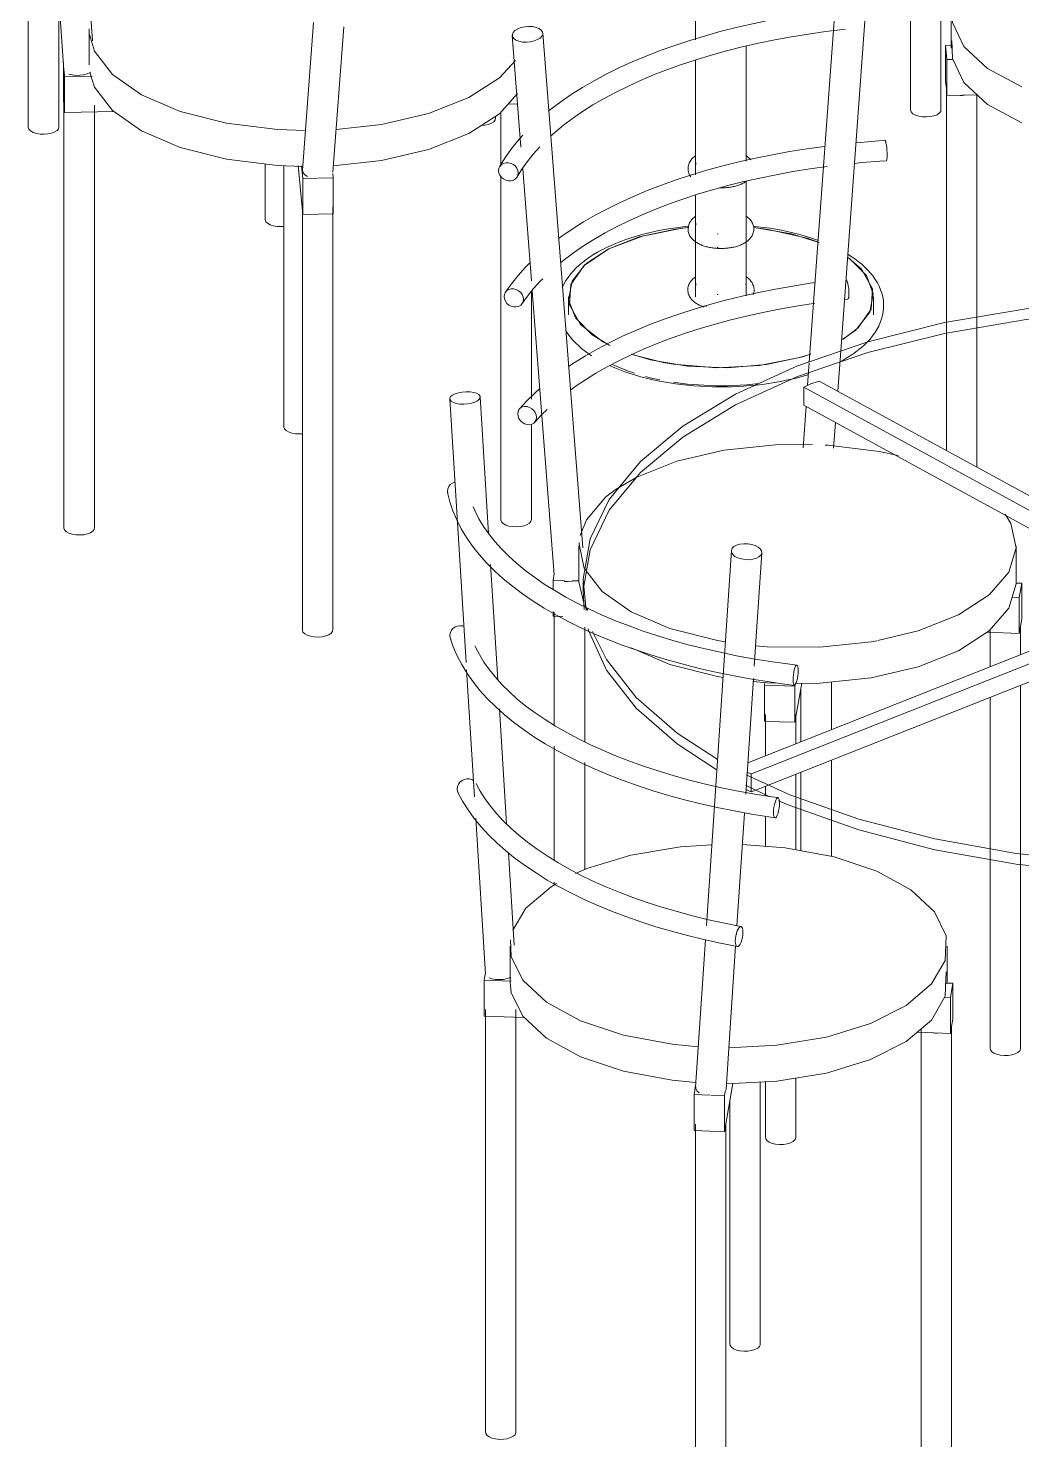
# Model space of a CAD drawing. Header units: millimetres. Extents: x -44545 to 51785, y -22696 to 32686.
# Drawn here: x -6673 to -5696, y 3033 to 4421 of the extents above; entities that cross this region are included whole.
import ezdxf

# ---------------------------------------------------------------- set-up
doc = ezdxf.new("R2010")
doc.units = ezdxf.units.MM
doc.layers.add('I-FURN-PNLS', color=30, linetype='Continuous', lineweight=9)

# ---------------------------------------------------------------- blocks, each defined once
blk = doc.blocks.new('Table Dining 4 Seater-Circular - 1200 mm dia-V82-3D Section 3')
at = {"layer": 'I-FURN-PNLS'}
for p, q in [((-5871.8, 4545.4), (-5904.8, 4093.5)), ((-5873.9, 4104.1), (-5841.9, 4543.2)), ((-6196.9, 4414.3), (-6188.4, 4304.6)), ((-6127.7, 3910.5), (-6167, 4416.6)), ((-6186.7, 4283.3), (-6178.2, 4173.1)), ((-6177.4, 4163.3), (-6155.7, 3883.8)), ((-5869.5, 4154.8), (-5867, 4155.1)), ((-5876.8, 4064.5), (-5873.9, 4104.1)), ((-5904.9, 4092.4), (-5906.5, 4070.3)), ((-5910.3, 4068.5), (-5632, 3916.5)), ((-5910.3, 4050.8), (-5910.3, 4068.5)), ((-5616.8, 3922.5), (-5895.1, 4074.5)), ((-6258.4, 4057), (-6242.4, 3797.7)), ((-6220.2, 3924.6), (-6228.5, 4058.8)), ((-5908, 4049.5), (-5911, 4008.8)), ((-5648, 3907.5), (-5910.3, 4050.8)), ((-5880.9, 4008.4), (-5879.1, 4033.7)), ((-6260.4, 3964), (-6260.8, 3966.3)), ((-6131.4, 3912.3), (-6131.4, 3876.9)), ((-5981.5, 3907.7), (-6006, 3538.6)), ((-5959, 3794.2), (-5951.6, 3905.7)), ((-5701.4, 3876.9), (-5701.4, 3912.3)), ((-6211.3, 3780.9), (-6218.3, 3894)), ((-6155.7, 3885.1), (-6156.8, 3878.8)), ((-6156.8, 3878.8), (-6145.6, 3878.4)), ((-6156.8, 3869.3), (-6156.8, 3878.8)), ((-6138.2, 3878.1), (-6131.1, 3877.9)), ((-6126.1, 3854.8), (-6131.4, 3876.9)), ((-6127.3, 3877.1), (-6127.3, 3866.5)), ((-5695.9, 3875.6), (-5701.4, 3875.8)), ((-5698.3, 3861.7), (-5695.9, 3875.6)), ((-5695.9, 3840.2), (-5695.9, 3875.6)), ((-6126.2, 3849.7), (-6127.3, 3868.8)), ((-5705.3, 3862), (-5698.3, 3861.7)), ((-5698.3, 3826.3), (-5698.3, 3861.7)), ((-6156.8, 3843.4), (-6156.8, 3847.8)), ((-6155.7, 3847.2), (-6155.7, 3736.6)), ((-6124.8, 3852.4), (-6125.5, 3853.7)), ((-6122.8, 3849), (-6124.3, 3851.4)), ((-6147.2, 3843), (-6156.8, 3843.4)), ((-6125.7, 3720.1), (-6125.7, 3832.5)), ((-5697, 3833.4), (-5698.3, 3826.3)), ((-5695.9, 3840.2), (-5697, 3833.4)), ((-5697, 3805.4), (-5697, 3834)), ((-5647.8, 3824.9), (-5965.3, 3699)), ((-5961.8, 3688.2), (-5634.8, 3817.8)), ((-5698.3, 3826.3), (-5729.8, 3827.5)), ((-5727, 3829.8), (-5727, 3793.5)), ((-6241.9, 3790.4), (-6234.2, 3665.7)), ((-5634.8, 3800.1), (-5956.7, 3672.6)), ((-5967.4, 3668.3), (-5959.8, 3782)), ((-5948.5, 3777.9), (-5948.9, 3775.4)), ((-5919, 3774.3), (-5918.4, 3777.6)), ((-5912.3, 3777.5), (-5919, 3738.9)), ((-5883.1, 3731.6), (-5883.1, 3777.9)), ((-5948.9, 3775.4), (-5919, 3774.3)), ((-5948.9, 3740), (-5948.9, 3775.4)), ((-5919, 3738.9), (-5919, 3774.3)), ((-5913.1, 3772.8), (-5913.1, 3719.7)), ((-5727, 3763.6), (-5727, 3604)), ((-5697, 3609.6), (-5697, 3775.4)), ((-6202.5, 3639), (-6209.5, 3752.2)), ((-5934.2, 3739.4), (-5948.9, 3740)), ((-5948, 3746.4), (-5948, 3705.9)), ((-5919, 3738.9), (-5934.2, 3739.4)), ((-5918, 3717.8), (-5918, 3746.4)), ((-6155.7, 3715.5), (-6155.7, 3603.1)), ((-6125.7, 3593.9), (-6125.7, 3699.5)), ((-5883.1, 3642.6), (-5883.1, 3701.7)), ((-5966.1, 3689.9), (-5962, 3688.2)), ((-5962, 3675), (-5962, 3688.2)), ((-5918, 3665.9), (-5918, 3687.9)), ((-5913.1, 3689.8), (-5913.1, 3664.4)), ((-5943.8, 3665.6), (-5967.7, 3676.9)), ((-5962, 3670.5), (-5967.2, 3672.8)), ((-5962, 3670.5), (-5962, 3675)), ((-5956.7, 3672.6), (-5962, 3670.5)), ((-5948, 3676), (-5948, 3668.4)), ((-5948, 3668.4), (-5948, 3667)), ((-5918, 3655), (-5918, 3664.6)), ((-5918, 3613.5), (-5918, 3655)), ((-5913.1, 3663.9), (-5913.1, 3653.2)), ((-5913.1, 3653.2), (-5913.1, 3612.6)), ((-6232.9, 3644.6), (-6223.4, 3491.1)), ((-5976, 3538.8), (-5968.6, 3649.4)), ((-5948, 3646.6), (-5948, 3616.7)), ((-5883.1, 3606.8), (-5883.1, 3642.6)), ((-6195.1, 3519.7), (-6200.8, 3611)), ((-5727, 3604), (-5727, 3418.2)), ((-5697, 3598.9), (-5697, 3609)), ((-5697, 3418.2), (-5697, 3598.9)), ((-6155.7, 3581.8), (-6155.7, 3578.7)), ((-6123.5, 3595), (-6134.8, 3590.1)), ((-5976.5, 3530.1), (-5976.5, 3531.4)), ((-6199.1, 3518.8), (-6199.1, 3483.4)), ((-6006.9, 3525.2), (-6016.6, 3380)), ((-5986.6, 3378), (-5977.3, 3518.7)), ((-5769.1, 3483.4), (-5769.1, 3518.8)), ((-6223.5, 3491.2), (-6224.5, 3485.4)), ((-6224.5, 3485.4), (-6198, 3484.4)), ((-6224.5, 3450), (-6224.5, 3485.4)), ((-6199, 3485.5), (-6198.8, 3488.1)), ((-5763.6, 3482.2), (-5771.2, 3482.5)), ((-5766, 3468.3), (-5763.6, 3482.2)), ((-5763.6, 3446.8), (-5763.6, 3482.2)), ((-6223.3, 3456.5), (-6223.3, 3040.7)), ((-6193.3, 3040.7), (-6193.3, 3456.5)), ((-5771.7, 3468.5), (-5766, 3468.3)), ((-5766, 3432.9), (-5766, 3468.3)), ((-6185.2, 3448.5), (-6224.5, 3450)), ((-5763.6, 3446.8), (-5764.8, 3439.7)), ((-5766, 3432.9), (-5798.8, 3434.1)), ((-5794.8, 3437.5), (-5794.8, 3024.5)), ((-5764.8, 3439.7), (-5766, 3432.9)), ((-5764.8, 3024.5), (-5764.8, 3440.3)), ((-5918, 3330.6), (-5918, 3389)), ((-6016.3, 3383.6), (-6018.2, 3372.7)), ((-5988.3, 3371.6), (-5987.5, 3375.9)), ((-5980.1, 3383.8), (-5987.3, 3342.2)), ((-5953, 3127.3), (-5953, 3385.1)), ((-5948, 3385.3), (-5948, 3330.6)), ((-6018.2, 3372.7), (-6002.8, 3372.1)), ((-6018.2, 3337.3), (-6018.2, 3372.7)), ((-6001.8, 3372.1), (-5988.3, 3371.6)), ((-5988.3, 3336.2), (-5988.3, 3371.6)), ((-5983, 3366.9), (-5983, 3127.3)), ((-6003, 3336.7), (-6018.2, 3337.3)), ((-6016.8, 3343.7), (-6016.8, 2927.9)), ((-5988.3, 3336.2), (-6003, 3336.7)), ((-5987.4, 3341.6), (-5988.3, 3336.2)), ((-5986.8, 2927.9), (-5986.8, 3343.7))]:
    blk.add_line(p, q, dxfattribs=at)
for points in [[(-6161.2, 4339.9, 0), (-6159, 4341.7, 0), (-6149.2, 4349, 0), (-6138.9, 4356.2, 0), (-6128, 4363.1, 0), (-6116.5, 4369.7, 0), (-6104.5, 4376.2, 0), (-6092, 4382.4, 0), (-6078.9, 4388.3, 0), (-6065.4, 4394, 0), (-6051.4, 4399.5, 0), (-6037, 4404.6, 0), (-6022.2, 4409.5, 0), (-6007, 4414.1, 0), (-5991.4, 4418.4, 0), (-5975.4, 4422.5, 0), (-5959.2, 4426.2, 0), (-5942.6, 4429.6, 0), (-5925.8, 4432.7, 0), (-5908.7, 4435.4, 0), (-5891.4, 4437.9, 0), (-5878, 4439.5, 0)], [(-6170.5, 4421.1, 0), (-6173.4, 4422.3, 0), (-6176.9, 4423, 0), (-6180.7, 4423.2, 0), (-6184.6, 4422.9, 0), (-6188.4, 4422.1, 0), (-6191.6, 4420.8, 0), (-6194.3, 4419.1, 0), (-6196, 4417.2, 0), (-6196.8, 4415.2, 0), (-6196.6, 4413.2, 0), (-6195.4, 4411.4, 0), (-6193.3, 4409.8, 0)], [(-6193.3, 4409.8, 0), (-6190.4, 4408.6, 0), (-6186.9, 4407.9, 0), (-6183.1, 4407.7, 0), (-6179.2, 4408, 0), (-6175.5, 4408.9, 0), (-6172.2, 4410.2, 0), (-6169.6, 4411.8, 0), (-6167.8, 4413.7, 0), (-6167, 4415.7, 0), (-6167.2, 4417.7, 0), (-6168.4, 4419.6, 0), (-6170.5, 4421.1, 0)], [(-6159.4, 4315.2, 0), (-6155.1, 4319, 0), (-6146.6, 4326, 0), (-6137.6, 4332.8, 0), (-6127.9, 4339.5, 0), (-6117.6, 4346, 0), (-6106.7, 4352.3, 0), (-6095.3, 4358.4, 0), (-6083.4, 4364.3, 0), (-6070.9, 4370, 0), (-6057.9, 4375.5, 0), (-6044.4, 4380.7, 0), (-6030.5, 4385.7, 0), (-6016.2, 4390.4, 0), (-6001.4, 4394.9, 0), (-5986.3, 4399.1, 0), (-5970.8, 4403, 0), (-5954.9, 4406.6, 0), (-5938.8, 4409.9, 0), (-5922.4, 4413, 0), (-5905.7, 4415.7, 0), (-5888.8, 4418.1, 0), (-5871.7, 4420.2, 0), (-5869.6, 4420.4, 0)], [(-6209.5, 4285.2, 0), (-6204.3, 4293.7, 0), (-6198.4, 4302.2, 0), (-6191.8, 4310.4, 0), (-6186.5, 4316.4, 0)], [(-6192, 4275.4, 0), (-6187.5, 4282.8, 0), (-6182.4, 4290.2, 0), (-6176.5, 4297.5, 0), (-6170, 4304.8, 0)], [(-6151.4, 4214.6, 0), (-6148.3, 4216.9, 0), (-6137.9, 4224, 0), (-6127, 4230.9, 0), (-6115.4, 4237.5, 0), (-6103.4, 4244, 0), (-6090.8, 4250.1, 0), (-6077.7, 4256.1, 0), (-6064.2, 4261.8, 0), (-6050.1, 4267.2, 0), (-6035.7, 4272.3, 0), (-6020.8, 4277.2, 0), (-6005.6, 4281.7, 0), (-5989.9, 4286, 0), (-5974, 4290, 0), (-5957.7, 4293.7, 0), (-5941.1, 4297.1, 0), (-5924.2, 4300.1, 0), (-5907.1, 4302.9, 0), (-5889.8, 4305.3, 0)], [(-5859, 4308.8, 0), (-5854.6, 4309.2, 0), (-5836.8, 4310.6, 0), (-5830.4, 4311.1, 0)], [(-5830.4, 4311.1, 0), (-5830.1, 4310.9, 0), (-5829.7, 4310, 0), (-5829.4, 4308.5, 0), (-5829, 4306.5, 0), (-5828.7, 4304.1, 0), (-5828.5, 4301.5, 0), (-5828.4, 4298.9, 0), (-5828.3, 4296.5, 0)], [(-5860.6, 4288.5, 0), (-5852.8, 4289.3, 0), (-5835.4, 4290.7, 0), (-5829.1, 4291.1, 0)], [(-5828.3, 4296.5, 0), (-5828.4, 4294.4, 0), (-5828.5, 4292.7, 0), (-5828.7, 4291.6, 0), (-5829, 4291.1, 0)], [(-6191.1, 4279.1, 0), (-6191.4, 4281.4, 0), (-6192.4, 4283.7, 0), (-6193.9, 4285.7, 0), (-6195.9, 4287.4, 0), (-6198.3, 4288.5, 0), (-6200.8, 4289.1, 0), (-6203.3, 4289.1, 0), (-6205.6, 4288.5, 0), (-6207.6, 4287.4, 0), (-6209.1, 4285.7, 0), (-6210.1, 4283.7, 0), (-6210.4, 4281.4, 0)], [(-6210.4, 4281.4, 0), (-6210.1, 4279.1, 0), (-6209.1, 4276.9, 0), (-6207.6, 4274.8, 0), (-6205.6, 4273.2, 0), (-6203.3, 4272, 0), (-6200.8, 4271.4, 0), (-6198.3, 4271.4, 0), (-6195.9, 4272, 0), (-6193.9, 4273.2, 0), (-6192.4, 4274.8, 0), (-6191.4, 4276.9, 0), (-6191.1, 4279.1, 0)], [(-6149.5, 4190.8, 0), (-6145.8, 4193.8, 0), (-6136.7, 4200.6, 0), (-6127, 4207.3, 0), (-6116.6, 4213.8, 0), (-6105.7, 4220.1, 0), (-6094.3, 4226.2, 0), (-6082.3, 4232.1, 0), (-6069.7, 4237.7, 0), (-6056.7, 4243.2, 0), (-6043.2, 4248.4, 0), (-6029.2, 4253.4, 0), (-6014.9, 4258.1, 0), (-6000.1, 4262.5, 0), (-5984.9, 4266.7, 0), (-5969.3, 4270.6, 0), (-5953.5, 4274.1, 0), (-5937.3, 4277.4, 0), (-5920.9, 4280.4, 0), (-5904.2, 4283.1, 0), (-5887.2, 4285.5, 0)], [(-6203.8, 4161.7, 0), (-6197.8, 4170.1, 0), (-6191.2, 4178.4, 0), (-6183.9, 4186.5, 0), (-6179.4, 4190.9, 0)], [(-6185.9, 4154.9, 0), (-6186.2, 4157.2, 0), (-6187.2, 4159.5, 0), (-6188.7, 4161.5, 0), (-6190.7, 4163.2, 0), (-6193, 4164.4, 0), (-6195.4, 4165.1, 0), (-6197.9, 4165.1, 0), (-6200.2, 4164.6, 0), (-6202.2, 4163.4, 0), (-6203.7, 4161.8, 0), (-6204.7, 4159.8, 0), (-6205, 4157.6, 0)], [(-6187.1, 4150.7, 0), (-6181.9, 4158.1, 0), (-6176, 4165.4, 0), (-6169.4, 4172.7, 0), (-6167, 4175.1, 0)], [(-6141.6, 4088.7, 0), (-6136, 4092.5, 0), (-6124.9, 4099.3, 0), (-6113.3, 4105.9, 0), (-6101.1, 4112.3, 0), (-6088.5, 4118.5, 0), (-6075.3, 4124.3, 0), (-6061.6, 4130, 0), (-6047.6, 4135.3, 0), (-6033, 4140.4, 0), (-6018.1, 4145.2, 0), (-6002.8, 4149.8, 0), (-5987.1, 4154, 0), (-5971, 4157.9, 0), (-5954.7, 4161.6, 0), (-5938, 4164.9, 0), (-5921.1, 4167.9, 0), (-5904, 4170.6, 0), (-5898.8, 4171.3, 0)], [(-5868.7, 4174.8, 0), (-5868.1, 4173.9, 0), (-5867.5, 4172.4, 0), (-5867, 4170.4, 0), (-5866.5, 4168.1, 0), (-5866.1, 4165.5, 0), (-5865.9, 4163, 0), (-5865.8, 4160.5, 0)], [(-6205, 4157.6, 0), (-6204.7, 4155.2, 0), (-6203.7, 4153, 0), (-6202.2, 4150.9, 0), (-6200.2, 4149.2, 0), (-6197.9, 4148, 0), (-6195.4, 4147.4, 0), (-6193, 4147.3, 0), (-6190.7, 4147.9, 0), (-6188.7, 4149, 0), (-6187.2, 4150.6, 0), (-6186.2, 4152.6, 0), (-6185.9, 4154.9, 0)], [(-6139.8, 4065.5, 0), (-6135, 4069.1, 0), (-6125.1, 4075.7, 0), (-6114.7, 4082.1, 0), (-6103.7, 4088.4, 0), (-6092.1, 4094.5, 0), (-6080, 4100.3, 0), (-6067.4, 4106, 0), (-6054.3, 4111.4, 0), (-6040.7, 4116.5, 0), (-6026.7, 4121.5, 0), (-6012.2, 4126.1, 0), (-5997.3, 4130.5, 0), (-5982.1, 4134.6, 0), (-5966.5, 4138.4, 0), (-5950.6, 4142, 0), (-5934.3, 4145.2, 0), (-5917.8, 4148.2, 0), (-5901.1, 4150.8, 0), (-5899.4, 4151, 0)], [(-4929.1, 3855.7, 0), (-4927.3, 3874.7, 0), (-4932.7, 3914.5, 0), (-4950.2, 3953.4, 0), (-4979.4, 3990.9, 0), (-5019.8, 4026, 0), (-5070.5, 4058.1, 0), (-5130.6, 4086.5, 0), (-5198.6, 4110.6, 0), (-5273.4, 4130, 0), (-5353.4, 4144.2, 0), (-5436.9, 4153, 0), (-5522.2, 4156.2, 0), (-5607.6, 4153.7, 0), (-5691.4, 4145.5, 0), (-5771.9, 4131.9, 0), (-5847.4, 4113.2, 0), (-5916.4, 4089.6, 0)], [(-5865.8, 4160.5, 0), (-5865.9, 4158.4, 0), (-5866.1, 4156.7, 0), (-5866.5, 4155.6, 0), (-5867, 4155.1, 0)], [(-5916.4, 4078.9, 0), (-5847.4, 4102.5, 0), (-5771.9, 4121.3, 0), (-5691.4, 4134.9, 0), (-5607.6, 4143, 0), (-5522.2, 4145.5, 0), (-5436.9, 4142.4, 0), (-5353.4, 4133.6, 0), (-5273.4, 4119.3, 0), (-5198.6, 4100, 0), (-5130.6, 4075.8, 0), (-5070.5, 4047.4, 0), (-5019.8, 4015.4, 0), (-4979.4, 3980.3, 0), (-4950.2, 3942.8, 0), (-4932.7, 3903.8, 0), (-4927.7, 3876.6, 0)], [(-5916.4, 4089.6, 0), (-5977.4, 4061.6, 0), (-6029.3, 4030, 0), (-6070.9, 3995.2, 0), (-6101.5, 3958, 0), (-6120.5, 3919.2, 0), (-6127.3, 3879.5, 0), (-6124.2, 3848.8, 0)], [(-6127.3, 3868.8, 0), (-6120.5, 3908.5, 0), (-6101.5, 3947.4, 0), (-6070.9, 3984.6, 0), (-6029.3, 4019.3, 0), (-5977.4, 4051, 0), (-5916.4, 4078.9, 0)], [(-5895.1, 4074.5, 0), (-5903.4, 4071.9, 0), (-5910.3, 4068.5, 0)], [(-6253.2, 4062, 0), (-6255.8, 4060.7, 0), (-6257.6, 4059.2, 0), (-6258.4, 4057.6, 0), (-6258.2, 4056, 0), (-6257, 4054.6, 0), (-6254.9, 4053.4, 0), (-6252, 4052.4, 0), (-6248.5, 4051.9, 0), (-6244.7, 4051.8, 0), (-6240.8, 4052, 0), (-6237.1, 4052.7, 0), (-6233.8, 4053.7, 0)], [(-6233.8, 4053.7, 0), (-6231.1, 4055.1, 0), (-6229.4, 4056.6, 0), (-6228.5, 4058.2, 0), (-6228.7, 4059.7, 0), (-6229.9, 4061.2, 0), (-6232, 4062.4, 0), (-6234.9, 4063.3, 0), (-6238.4, 4063.9, 0), (-6242.2, 4064, 0), (-6246.1, 4063.7, 0), (-6249.9, 4063, 0), (-6253.2, 4062, 0)], [(-6189.9, 4047.1, 0), (-6182.5, 4055.1, 0), (-6174.4, 4063, 0), (-6169.8, 4067.1, 0)], [(-6173.1, 4038.8, 0), (-6173.4, 4041.1, 0), (-6174.3, 4043.4, 0), (-6175.8, 4045.5, 0), (-6177.7, 4047.3, 0), (-6180, 4048.6, 0), (-6182.4, 4049.4, 0), (-6184.8, 4049.5, 0), (-6187, 4049.1, 0), (-6188.9, 4048, 0), (-6190.4, 4046.5, 0), (-6191.3, 4044.5, 0), (-6191.6, 4042.3, 0)], [(-6191.6, 4042.3, 0), (-6191.3, 4039.9, 0), (-6190.4, 4037.6, 0), (-6188.9, 4035.5, 0), (-6187, 4033.7, 0), (-6184.8, 4032.4, 0), (-6182.4, 4031.7, 0), (-6180, 4031.5, 0), (-6177.7, 4032, 0), (-6175.8, 4033, 0), (-6174.3, 4034.6, 0), (-6173.4, 4036.5, 0), (-6173.1, 4038.8, 0)], [(-6174.8, 4034, 0), (-6168.2, 4041.2, 0), (-6162.8, 4046.4, 0)], [(-5901.7, 4012, 0), (-5938.1, 4011.8, 0), (-5988.7, 4006.4, 0), (-6035, 3995.7, 0), (-6074.5, 3980, 0), (-6094.8, 3968.1, 0)], [(-5817.5, 4001.1, 0), (-5836.2, 4005.1, 0), (-5886.3, 4011.3, 0), (-5889.2, 4011.5, 0)], [(-6260.8, 3966.3, 0), (-6260.4, 3968.6, 0), (-6259.5, 3970.8, 0), (-6257.9, 3972.7, 0), (-6255.8, 3974.2, 0), (-6253.4, 3975.2, 0)], [(-6260.6, 3964.8, 0), (-6258.4, 3955.7, 0), (-6255.4, 3946.7, 0), (-6251.6, 3937.9, 0), (-6247.1, 3929.1, 0), (-6241.9, 3920.6, 0), (-6236, 3912.1, 0), (-6229.5, 3903.9, 0), (-6222.2, 3895.8, 0), (-6214.3, 3887.8, 0), (-6205.8, 3880.1, 0), (-6196.6, 3872.6, 0), (-6186.9, 3865.3, 0), (-6176.5, 3858.1, 0), (-6165.6, 3851.2, 0), (-6154.1, 3844.6, 0), (-6142.1, 3838.1, 0), (-6129.6, 3831.9, 0), (-6116.5, 3826, 0), (-6103, 3820.3, 0), (-6089, 3814.8, 0), (-6074.6, 3809.7, 0), (-6059.8, 3804.8, 0), (-6044.6, 3800.2, 0), (-6029, 3795.9, 0), (-6013, 3791.9, 0), (-5996.8, 3788.2, 0), (-5980.2, 3784.8, 0), (-5963.4, 3781.7, 0), (-5946.3, 3778.9, 0), (-5929, 3776.4, 0), (-5919.5, 3775.2, 0)], [(-6094.8, 3968.1, 0), (-6104.8, 3960.5, 0), (-6124.1, 3938.1, 0), (-6130.2, 3922.7, 0)], [(-6235.4, 3950.8, 0), (-6233.5, 3946.4, 0), (-6229.7, 3938.9, 0), (-6225.2, 3931.5, 0), (-6220, 3924.1, 0), (-6214.2, 3916.8, 0), (-6207.7, 3909.5, 0), (-6200.5, 3902.3, 0), (-6192.7, 3895.3, 0), (-6184.3, 3888.3, 0), (-6175.2, 3881.5, 0), (-6165.5, 3874.8, 0), (-6155.2, 3868.4, 0), (-6144.4, 3862, 0), (-6133, 3855.9, 0), (-6121, 3850, 0), (-6108.5, 3844.3, 0), (-6095.5, 3838.8, 0), (-6082.1, 3833.6, 0), (-6068.1, 3828.6, 0), (-6053.8, 3823.9, 0), (-6039, 3819.4, 0), (-6023.9, 3815.2, 0), (-6008.4, 3811.3, 0), (-5992.5, 3807.7, 0), (-5976.4, 3804.4, 0), (-5960, 3801.4, 0), (-5943.3, 3798.7, 0), (-5926.4, 3796.3, 0), (-5917.1, 3795.1, 0)], [(-5837.5, 3819.2, 0), (-5797.7, 3828.9, 0), (-5758.2, 3844.5, 0), (-5728, 3864.1, 0), (-5708.7, 3886.4, 0), (-5701.4, 3910.3, 0), (-5706.6, 3934.3, 0), (-5712.2, 3943.5, 0)], [(-6131.2, 3915.6, 0), (-6131.3, 3914.2, 0), (-6126.1, 3890.2, 0)], [(-5976.3, 3913.1, 0), (-5978.9, 3911.7, 0), (-5980.7, 3910, 0), (-5981.5, 3908, 0), (-5981.3, 3906, 0), (-5980.1, 3904, 0), (-5978, 3902.1, 0), (-5975.1, 3900.6, 0), (-5971.6, 3899.5, 0), (-5967.8, 3898.9, 0), (-5963.9, 3898.8, 0), (-5960.2, 3899.3, 0), (-5956.9, 3900.2, 0)], [(-5956.9, 3900.2, 0), (-5954.3, 3901.6, 0), (-5952.5, 3903.3, 0), (-5951.6, 3905.3, 0), (-5951.8, 3907.4, 0), (-5953, 3909.4, 0), (-5955.2, 3911.2, 0), (-5958, 3912.7, 0), (-5961.5, 3913.8, 0), (-5965.3, 3914.4, 0), (-5969.3, 3914.5, 0), (-5973, 3914.1, 0), (-5976.3, 3913.1, 0)], [(-6125.7, 3889.5, 0), (-6108.6, 3867.5, 0), (-6080, 3847.4, 0)], [(-6138, 3877.6, 0), (-6141.9, 3877.2, 0), (-6145.8, 3877.4, 0)], [(-5701.4, 3876.8, 0), (-5701.4, 3874.9, 0), (-5708.7, 3851, 0), (-5728, 3828.7, 0), (-5758.2, 3809.1, 0), (-5797.7, 3793.5, 0), (-5844.1, 3782.7, 0), (-5894.6, 3777.4, 0), (-5918.4, 3776.9, 0)], [(-6080, 3847.4, 0), (-6041.9, 3831.1, 0), (-5996.5, 3819.5, 0), (-5987.8, 3817.9, 0)], [(-6258.5, 3824.3, 0), (-6258.1, 3826.6, 0), (-6257.1, 3828.8, 0), (-6255.6, 3830.8, 0), (-6253.5, 3832.3, 0), (-6251.1, 3833.3, 0), (-6248.6, 3833.8, 0), (-6246, 3833.7, 0), (-6244.4, 3833.2, 0)], [(-6257.1, 3820, 0), (-6258.1, 3822, 0), (-6258.5, 3824.3, 0)], [(-6258.1, 3822.1, 0), (-6255.1, 3813.1, 0), (-6251.3, 3804.3, 0), (-6246.7, 3795.6, 0), (-6241.4, 3787, 0), (-6235.5, 3778.6, 0), (-6228.8, 3770.3, 0), (-6221.5, 3762.2, 0), (-6213.6, 3754.4, 0), (-6205, 3746.6, 0), (-6195.8, 3739.1, 0), (-6186, 3731.8, 0), (-6175.6, 3724.7, 0), (-6164.6, 3717.8, 0), (-6153.1, 3711.2, 0), (-6141, 3704.8, 0), (-6128.4, 3698.6, 0), (-6115.3, 3692.7, 0), (-6101.8, 3687, 0), (-6087.8, 3681.6, 0), (-6073.3, 3676.4, 0), (-6058.4, 3671.6, 0), (-6043.2, 3667, 0), (-6027.5, 3662.7, 0), (-6011.6, 3658.7, 0), (-5995.3, 3655.1, 0), (-5978.7, 3651.7, 0), (-5961.8, 3648.6, 0), (-5944.7, 3645.9, 0), (-5938.5, 3645, 0)], [(-5996.3, 3692.4, 0), (-6034.8, 3717.6, 0), (-6075.2, 3752.7, 0), (-6104.4, 3790.1, 0), (-6121.9, 3829.1, 0), (-6122.4, 3830.9, 0)], [(-6118, 3828.2, 0), (-6104.4, 3800.8, 0), (-6075.2, 3763.3, 0), (-6034.8, 3728.2, 0), (-5995.6, 3702.6, 0)], [(-5958, 3814.2, 0), (-5946.4, 3813.2, 0), (-5894.6, 3812.8, 0), (-5844.1, 3818.1, 0), (-5838.5, 3819, 0)], [(-6233.7, 3814.1, 0), (-6233.2, 3812.9, 0), (-6229.3, 3805.4, 0), (-6224.8, 3798, 0), (-6219.5, 3790.6, 0), (-6213.6, 3783.3, 0), (-6207.1, 3776.1, 0), (-6199.8, 3768.9, 0), (-6192, 3761.8, 0), (-6183.5, 3754.9, 0), (-6174.3, 3748.1, 0), (-6164.6, 3741.5, 0), (-6154.3, 3735, 0), (-6143.4, 3728.7, 0), (-6131.9, 3722.6, 0), (-6119.9, 3716.7, 0), (-6107.3, 3711, 0), (-6094.3, 3705.5, 0), (-6080.8, 3700.3, 0), (-6066.8, 3695.4, 0), (-6052.5, 3690.7, 0), (-6037.7, 3686.2, 0), (-6022.5, 3682.1, 0), (-6006.9, 3678.2, 0), (-5991.1, 3674.6, 0), (-5974.9, 3671.3, 0), (-5958.5, 3668.3, 0), (-5941.8, 3665.6, 0), (-5935.7, 3664.8, 0)], [(-5990, 3782.9, 0), (-5996.5, 3784.1, 0), (-6041.9, 3795.7, 0), (-6080, 3812, 0)], [(-5915.8, 3789.7, 0), (-5915.9, 3791.8, 0), (-5916.1, 3793.5, 0), (-5916.5, 3794.6, 0), (-5917.1, 3795.1, 0), (-5917.7, 3794.9, 0), (-5918.3, 3794, 0), (-5919, 3792.5, 0), (-5919.6, 3790.6, 0), (-5920.1, 3788.2, 0), (-5920.5, 3785.7, 0), (-5920.7, 3783.1, 0), (-5920.8, 3780.7, 0)], [(-5919.5, 3775.2, 0), (-5919, 3775.4, 0), (-5918.3, 3776.3, 0), (-5917.7, 3777.8, 0), (-5917.1, 3779.7, 0), (-5916.5, 3782.1, 0), (-5916.1, 3784.6, 0), (-5915.9, 3787.2, 0), (-5915.8, 3789.7, 0)], [(-5935.8, 3777.3, 0), (-5946.4, 3777.8, 0), (-5960.4, 3779, 0)], [(-5920.8, 3780.7, 0), (-5920.7, 3778.5, 0), (-5920.5, 3776.8, 0), (-5920.1, 3775.7, 0), (-5919.6, 3775.2, 0)], [(-6251.3, 3673.3, 0), (-6250.9, 3675.6, 0), (-6250, 3677.9, 0), (-6248.4, 3679.9, 0), (-6246.4, 3681.5, 0), (-6244, 3682.6, 0), (-6241.5, 3683.2, 0), (-6239, 3683.2, 0), (-6236.6, 3682.5, 0), (-6235, 3681.6, 0)], [(-6232.5, 3678.8, 0), (-6228.5, 3671.3, 0), (-6223.9, 3663.9, 0), (-6218.5, 3656.5, 0), (-6212.5, 3649.2, 0), (-6205.8, 3642, 0), (-6198.5, 3634.8, 0), (-6190.5, 3627.8, 0), (-6181.9, 3620.9, 0), (-6172.6, 3614.1, 0), (-6162.8, 3607.5, 0), (-6152.3, 3601, 0), (-6141.3, 3594.8, 0), (-6129.7, 3588.7, 0), (-6117.6, 3582.8, 0), (-6105, 3577.2, 0), (-6091.9, 3571.8, 0), (-6078.3, 3566.6, 0), (-6064.3, 3561.7, 0), (-6049.8, 3557.1, 0), (-6034.9, 3552.7, 0), (-6019.7, 3548.6, 0), (-6004.1, 3544.7, 0), (-5988.2, 3541.2, 0), (-5972, 3538, 0)], [(-5967, 3687.2, 0), (-5924.1, 3667.7, 0), (-5856, 3643.6, 0), (-5781.2, 3624.2, 0), (-5701.2, 3610, 0), (-5617.7, 3601.2, 0), (-5532.4, 3598, 0), (-5447, 3600.5, 0), (-5363.2, 3608.7, 0), (-5282.7, 3622.3, 0), (-5229.7, 3634.8, 0)], [(-6250, 3669, 0), (-6250.9, 3671, 0), (-6251.3, 3673.3, 0)], [(-6250.5, 3669.9, 0), (-6245.8, 3661.2, 0), (-6240.4, 3652.7, 0), (-6234.3, 3644.3, 0), (-6227.6, 3636.1, 0), (-6220.1, 3628, 0), (-6212.1, 3620.2, 0), (-6203.3, 3612.5, 0), (-6194, 3605, 0), (-6184.1, 3597.7, 0), (-6173.6, 3590.7, 0), (-6162.5, 3583.8, 0), (-6150.9, 3577.2, 0), (-6138.7, 3570.8, 0), (-6126.1, 3564.7, 0), (-6112.9, 3558.8, 0), (-6099.3, 3553.2, 0), (-6085.2, 3547.8, 0), (-6070.6, 3542.8, 0), (-6055.7, 3537.9, 0), (-6040.4, 3533.4, 0), (-6024.7, 3529.2, 0), (-6008.6, 3525.3, 0), (-5992.3, 3521.6, 0), (-5975.7, 3518.3, 0)], [(-5934.1, 3659.3, 0), (-5934.2, 3661.4, 0), (-5934.5, 3663.1, 0), (-5935, 3664.3, 0), (-5935.6, 3664.7, 0), (-5936.3, 3664.6, 0), (-5937.1, 3663.7, 0), (-5937.8, 3662.3, 0), (-5938.5, 3660.3, 0), (-5939.2, 3658, 0), (-5939.6, 3655.4, 0), (-5939.9, 3652.8, 0), (-5940, 3650.4, 0)], [(-5938.5, 3645, 0), (-5937.8, 3645.1, 0), (-5937.1, 3646, 0), (-5936.3, 3647.5, 0), (-5935.6, 3649.4, 0), (-5935, 3651.7, 0), (-5934.5, 3654.3, 0), (-5934.2, 3656.9, 0), (-5934.1, 3659.3, 0)], [(-5229.2, 3624.3, 0), (-5282.7, 3611.6, 0), (-5363.2, 3598, 0), (-5447, 3589.9, 0), (-5532.4, 3587.4, 0), (-5617.7, 3590.6, 0), (-5701.2, 3599.4, 0), (-5781.2, 3613.6, 0), (-5856, 3633, 0), (-5924.1, 3657.1, 0), (-5935, 3661.7, 0)], [(-5940, 3650.4, 0), (-5939.9, 3648.3, 0), (-5939.6, 3646.6, 0), (-5939.2, 3645.4, 0), (-5938.5, 3645, 0)], [(-6000.6, 3618.5, 0), (-6031.5, 3616.4, 0), (-6080.3, 3608.3, 0), (-6123.5, 3595, 0)], [(-5844.7, 3442.7, 0), (-5809.6, 3460.4, 0), (-5784.6, 3481.6, 0), (-5771.2, 3504.8, 0), (-5770.2, 3529, 0), (-5781.6, 3552.5, 0), (-5804.8, 3574, 0), (-5838.4, 3592.4, 0), (-5880.5, 3606.5, 0), (-5928.6, 3615.4, 0), (-5970.7, 3618.6, 0)], [(-6153.3, 3580.5, 0), (-6158.6, 3577.2, 0), (-6183.6, 3556.1, 0), (-6196.5, 3534.4, 0)], [(-5970.1, 3532.5, 0), (-5970.2, 3534.6, 0), (-5970.6, 3536.3, 0), (-5971.2, 3537.5, 0), (-5971.9, 3538, 0), (-5972.8, 3537.8, 0), (-5973.8, 3537, 0), (-5974.8, 3535.6, 0), (-5975.7, 3533.7, 0), (-5976.5, 3531.4, 0), (-5977.1, 3528.8, 0), (-5977.4, 3526.3, 0), (-5977.6, 3523.8, 0)], [(-5977.6, 3523.8, 0), (-5977.4, 3521.7, 0), (-5977.1, 3520, 0), (-5976.5, 3518.8, 0), (-5975.7, 3518.3, 0), (-5974.8, 3518.5, 0), (-5973.8, 3519.3, 0), (-5972.8, 3520.7, 0), (-5971.9, 3522.6, 0), (-5971.2, 3524.9, 0), (-5970.6, 3527.4, 0), (-5970.2, 3530, 0), (-5970.1, 3532.5, 0)], [(-6198.7, 3524.8, 0), (-6198, 3508.7, 0), (-6186.6, 3485.2, 0), (-6163.4, 3463.6, 0), (-6129.8, 3445.3, 0), (-6087.7, 3431.2, 0), (-6039.6, 3422.2, 0), (-6014.1, 3419.8, 0)], [(-6198.7, 3487.9, 0), (-6202, 3486.8, 0), (-6205.7, 3486.1, 0), (-6209.6, 3485.9, 0), (-6213.5, 3486, 0), (-6216.9, 3486.5, 0), (-6219.8, 3487.5, 0)], [(-5770.2, 3493.5, 0), (-5771.2, 3469.4, 0), (-5784.6, 3446.1, 0), (-5809.6, 3425, 0), (-5844.7, 3407.3, 0)], [(-6016.4, 3384.6, 0), (-6039.6, 3386.8, 0), (-6087.7, 3395.8, 0), (-6129.8, 3409.9, 0), (-6163.4, 3428.2, 0), (-6186.6, 3449.8, 0), (-6198, 3473.3, 0), (-6199.1, 3483.4, 0)], [(-5983.9, 3418.8, 0), (-5936.7, 3421.3, 0), (-5887.9, 3429.4, 0), (-5844.7, 3442.7, 0)], [(-5783, 3433.5, 0), (-5781, 3433.3, 0), (-5778.9, 3433.3, 0)], [(-5723.4, 3413.6, 0), (-5725.5, 3415.2, 0), (-5726.7, 3416.9, 0), (-5726.9, 3418.7, 0)], [(-5697, 3418.1, 0), (-5697, 3417.6, 0), (-5697.9, 3415.8, 0), (-5699.6, 3414.2, 0), (-5702.3, 3412.8, 0), (-5705.6, 3411.8, 0), (-5709.3, 3411.3, 0), (-5713.2, 3411.2, 0), (-5717, 3411.6, 0), (-5720.5, 3412.4, 0), (-5723.4, 3413.6, 0)], [(-5844.7, 3407.3, 0), (-5887.9, 3394, 0), (-5936.7, 3385.9, 0), (-5986.3, 3383.4, 0)], [(-6013, 3374.5, 0), (-6015.1, 3376.3, 0), (-6016.3, 3378.4, 0), (-6016.5, 3380.4, 0)], [(-5986.6, 3378, 0), (-5986.7, 3377.7, 0), (-5987.5, 3375.7, 0)], [(-5987.6, 3341.3, 0), (-5986.8, 3343.1, 0), (-5986.8, 3343.7, 0)], [(-5944.4, 3326.1, 0), (-5946.5, 3327.6, 0), (-5947.7, 3329.3, 0), (-5947.9, 3331.2, 0)], [(-5918, 3330.6, 0), (-5918, 3330, 0), (-5918.9, 3328.3, 0), (-5920.6, 3326.6, 0), (-5923.3, 3325.3, 0), (-5926.6, 3324.3, 0), (-5930.3, 3323.7, 0), (-5934.2, 3323.6, 0), (-5938, 3324, 0), (-5941.5, 3324.8, 0), (-5944.4, 3326.1, 0)], [(-5958.3, 3122, 0), (-5961.6, 3121, 0), (-5965.3, 3120.4, 0), (-5969.2, 3120.3, 0), (-5973, 3120.7, 0), (-5976.5, 3121.5, 0), (-5979.4, 3122.7, 0), (-5981.5, 3124.3, 0), (-5982.7, 3126, 0), (-5982.9, 3127.8, 0)], [(-5953, 3127.3, 0), (-5953, 3126.7, 0), (-5953.9, 3124.9, 0), (-5955.6, 3123.3, 0), (-5958.3, 3122, 0)], [(-6198.6, 3035.4, 0), (-6201.9, 3034.4, 0), (-6205.6, 3033.8, 0), (-6209.5, 3033.7, 0), (-6213.4, 3034.1, 0), (-6216.9, 3034.9, 0), (-6219.8, 3036.2, 0), (-6221.9, 3037.7, 0), (-6223.1, 3039.4, 0), (-6223.3, 3041.2, 0)], [(-6193.3, 3040.7, 0), (-6193.4, 3040.1, 0), (-6194.2, 3038.3, 0), (-6196, 3036.7, 0), (-6198.6, 3035.4, 0)]]:
    blk.add_polyline3d(points, dxfattribs=at)
blk = doc.blocks.new('Table Dining 4 Seater-Circular - 1200 mm dia-V83-3D Section 3')
at = {"layer": 'I-FURN-PNLS'}
for p, q in [((-6673, 4698.3), (-6673, 4324.1)), ((-6649, 4536.8), (-6637.9, 4380.3)), ((-5805.3, 4528.4), (-5805.3, 4341.1)), ((-5775.3, 4341.1), (-5775.3, 4533.1)), ((-6016.6, 4514.3), (-6016.6, 4410)), ((-6609.9, 4409), (-6617, 4509.5)), ((-6643, 4324.1), (-6643, 4452.8)), ((-5765.2, 4437.3), (-5765.2, 4401.8)), ((-6613, 4420.9), (-6613, 4385.5)), ((-6392.3, 4427), (-6403.2, 4282)), ((-6373.3, 4279.8), (-6362.6, 4422.7)), ((-5966.9, 4290.7), (-5966.9, 4403.7)), ((-5764.1, 4404.7), (-5770.7, 4404.6)), ((-5770.7, 4404.6), (-5769.4, 4390.6)), ((-5770.7, 4404.6), (-5770.7, 4369.2)), ((-6638.5, 4352.4), (-6638.5, 4387.8)), ((-6016.6, 4389.8), (-6016.6, 4277.4)), ((-5769.4, 4390.6), (-5763.7, 4390.7)), ((-5769.4, 4390.6), (-5769.4, 4355.2)), ((-6637.7, 4379.7), (-6637.2, 4373.9)), ((-6637.2, 4373.9), (-6610.2, 4374.4)), ((-6637.2, 4338.5), (-6637.2, 4373.9)), ((-6611.5, 4378.1), (-6612, 4377.8)), ((-5770, 4362.1), (-5770.7, 4369.2)), ((-5770, 4362.4), (-5770, 4132.3)), ((-5769.4, 4355.2), (-5770, 4362.1)), ((-6637.9, 4345.6), (-6638.5, 4352.4)), ((-6637.9, 4345.9), (-6637.9, 3930)), ((-6637.2, 4338.5), (-6637.9, 4345.6)), ((-6607.9, 3930), (-6607.9, 4345.9)), ((-6191.5, 4347.1), (-6201.4, 4346.9)), ((-6194.7, 4347), (-6192.6, 4346.9)), ((-5739.4, 4355.8), (-5769.4, 4355.2)), ((-5740, 4137.3), (-5740, 4356.4)), ((-6588.5, 4339.4), (-6637.2, 4338.5)), ((-6213.4, 4332.7), (-6213.4, 4334.9)), ((-6208.2, 4338.9), (-6208.2, 4285.7)), ((-6016.6, 4290.1), (-6016.1, 4287.8)), ((-6440, 4287.9), (-6440, 4233.3)), ((-6421.8, 4286.4), (-6421.8, 4029.5)), ((-6403.1, 4238.2), (-6407.4, 4286.3)), ((-6404.2, 4286.2), (-6403.1, 4273.6)), ((-6373.1, 4274.2), (-6373.5, 4278.6)), ((-6373.3, 4280.4), (-6373.3, 4279.8)), ((-6208.2, 4276.3), (-6208.2, 3938.1)), ((-6403.1, 4273.6), (-6388.5, 4273.9)), ((-6403.1, 4238.2), (-6403.1, 4273.6)), ((-6387.6, 4273.9), (-6373.1, 4274.2)), ((-6373.1, 4238.8), (-6373.1, 4274.2)), ((-5966.9, 4158.2), (-5966.9, 4271.1)), ((-6016.6, 4257), (-6016.6, 4157.3)), ((-6403.4, 4245.5), (-6403.4, 3829.7)), ((-6387.8, 4238.5), (-6403.1, 4238.2)), ((-6373.1, 4238.8), (-6387.8, 4238.5)), ((-6373.4, 3829.7), (-6373.4, 4245.5)), ((-6016.6, 4230.5), (-6016.1, 4228.3)), ((-5967, 4229.2), (-5966.9, 4230.5)), ((-5995.6, 4219.1), (-5994.6, 4219)), ((-6102.1, 4204.6), (-6124.6, 4189.7)), ((-5994.6, 4205.8), (-5995.6, 4205.8)), ((-6016.1, 4168.7), (-6016.6, 4171)), ((-5966.9, 4171), (-5967.1, 4169.5)), ((-6178.2, 4056.8), (-6178.2, 4161.9)), ((-6141.7, 4157.3), (-6141.7, 4139.6)), ((-5994.6, 4159.5), (-5995.6, 4159.5)), ((-5841.7, 4139.6), (-5841.7, 4157.3)), ((-6006, 4147.9), (-6008, 4148.6)), ((-5740, 3989.8), (-5740, 4137.3)), ((-5872.1, 4115.3), (-5858.8, 4125)), ((-5872, 4115.3), (-5858, 4125.7)), ((-5770, 4132.3), (-5770, 4006.2)), ((-6076.6, 4082.1), (-6084.5, 4084.8)), ((-6031.9, 4072.4), (-6038.3, 4073.3)), ((-5954.6, 4072), (-5966.4, 4070.8)), ((-6178.2, 3938.1), (-6178.2, 4031.9))]:
    blk.add_line(p, q, dxfattribs=at)
for points in [[(-5573.1, 4536.7, 0), (-5597.7, 4534.8, 0), (-5646.5, 4526.7, 0), (-5689.7, 4513.4, 0), (-5724.8, 4495.6, 0), (-5749.8, 4474.5, 0), (-5763.1, 4451.2, 0), (-5764.1, 4427.1, 0), (-5752.7, 4403.6, 0), (-5729.5, 4382, 0), (-5695.8, 4363.7, 0)], [(-6612.7, 4415.2, 0), (-6607.7, 4398.8, 0), (-6590.3, 4376.1, 0), (-6561.6, 4356, 0), (-6523.5, 4339.7, 0), (-6478.1, 4328.1, 0), (-6428, 4321.9, 0), (-6400.2, 4320.9, 0)], [(-5695.8, 4328.3, 0), (-5729.5, 4346.6, 0), (-5752.7, 4368.2, 0), (-5764.1, 4391.7, 0), (-5764.6, 4409.2, 0)], [(-6239.8, 4353.2, 0), (-6209.6, 4372.7, 0), (-6193.8, 4389.7, 0)], [(-6612, 4377.8, 0), (-6615, 4376.6, 0), (-6618.5, 4375.7, 0), (-6622.4, 4375.2, 0), (-6626.3, 4375.1, 0), (-6629.9, 4375.5, 0), (-6633.1, 4376.2, 0)], [(-6402.9, 4285.5, 0), (-6428, 4286.4, 0), (-6478.1, 4292.7, 0), (-6523.5, 4304.3, 0), (-6561.6, 4320.6, 0), (-6590.3, 4340.7, 0), (-6607.7, 4363.4, 0), (-6612.4, 4378, 0)], [(-6370.3, 4321.7, 0), (-6325.6, 4326.7, 0), (-6279.3, 4337.5, 0), (-6239.8, 4353.2, 0)], [(-6191.7, 4357.3, 0), (-6209.6, 4337.3, 0), (-6239.8, 4317.8, 0)], [(-5756.5, 4355.4, 0), (-5754.4, 4355.4, 0), (-5752.3, 4355.5, 0)], [(-6213.4, 4333, 0), (-6213.8, 4331.2, 0), (-6215.1, 4329.5, 0), (-6217.4, 4328, 0), (-6220.4, 4326.8, 0), (-6223.9, 4326, 0), (-6227.5, 4325.7, 0)], [(-5779.2, 4336.4, 0), (-5782.2, 4335.3, 0), (-5785.8, 4334.5, 0), (-5789.6, 4334.2, 0), (-5793.5, 4334.3, 0), (-5797.2, 4335, 0), (-5800.4, 4336, 0), (-5802.9, 4337.4, 0), (-5804.6, 4339.1, 0), (-5805.3, 4340.9, 0), (-5805.3, 4341.1, 0)], [(-5775.3, 4341.4, 0), (-5775.6, 4339.6, 0), (-5777, 4337.9, 0), (-5779.2, 4336.4, 0)], [(-6668.2, 4319, 0), (-6670.7, 4320.4, 0), (-6672.4, 4322.1, 0), (-6673, 4323.8, 0), (-6673, 4324.1, 0)], [(-6643, 4324.4, 0), (-6643.4, 4322.6, 0), (-6644.7, 4320.9, 0), (-6647, 4319.4, 0), (-6650, 4318.2, 0), (-6653.6, 4317.5, 0), (-6657.4, 4317.2, 0), (-6661.3, 4317.3, 0), (-6665, 4318, 0), (-6668.2, 4319, 0)], [(-6239.8, 4317.8, 0), (-6279.3, 4302.1, 0), (-6325.6, 4291.3, 0), (-6373, 4286.2, 0)], [(-6016.6, 4296.1, 0), (-6017.4, 4295.5, 0), (-6018.1, 4294.9, 0), (-6018.9, 4294.3, 0), (-6019.6, 4293.6, 0), (-6020.3, 4292.9, 0), (-6020.9, 4292.1, 0), (-6021.5, 4291.3, 0), (-6022.1, 4290.5, 0), (-6022.6, 4289.6, 0), (-6023, 4288.6, 0), (-6023.4, 4287.6, 0), (-6023.7, 4286.6, 0), (-6023.9, 4285.5, 0), (-6024.1, 4284.4, 0), (-6024.1, 4283.3, 0), (-6024, 4282.2, 0), (-6023.9, 4281.1, 0), (-6023.6, 4280.1, 0), (-6023.3, 4279, 0), (-6022.9, 4278, 0), (-6022.5, 4277.1, 0), (-6021.9, 4276.2, 0), (-6021.4, 4275.4, 0)], [(-5966.7, 4296, 0), (-5966, 4295.4, 0), (-5965.2, 4294.8, 0), (-5964.5, 4294.2, 0), (-5963.8, 4293.5, 0), (-5963.1, 4292.8, 0), (-5962.4, 4292, 0)], [(-6398.4, 4275.7, 0), (-6400.9, 4277.4, 0), (-6402.6, 4279.4, 0), (-6403.2, 4281.4, 0), (-6403.2, 4282, 0)], [(-5966.5, 4271.1, 0), (-5967.3, 4270.6, 0), (-5968.1, 4270, 0), (-5969, 4269.5, 0), (-5969.8, 4269.1, 0), (-5970.7, 4268.6, 0), (-5971.6, 4268.2, 0), (-5972.6, 4267.8, 0), (-5973.5, 4267.4, 0), (-5974.5, 4267.1, 0), (-5975.5, 4266.8, 0), (-5976.5, 4266.5, 0), (-5977.5, 4266.2, 0), (-5978.6, 4265.9, 0), (-5979.6, 4265.7, 0), (-5980.7, 4265.4, 0), (-5981.7, 4265.2, 0), (-5982.8, 4265.1, 0), (-5983.9, 4264.9, 0), (-5985, 4264.8, 0), (-5986.2, 4264.7, 0), (-5987.3, 4264.6, 0), (-5988.4, 4264.5, 0), (-5989.5, 4264.4, 0), (-5990.7, 4264.4, 0), (-5991.8, 4264.4, 0), (-5992.9, 4264.4, 0)], [(-6016.6, 4236.6, 0), (-6017.4, 4236, 0), (-6018.1, 4235.4, 0), (-6018.9, 4234.7, 0), (-6019.6, 4234.1, 0), (-6020.3, 4233.3, 0), (-6020.9, 4232.6, 0), (-6021.5, 4231.8, 0), (-6022.1, 4230.9, 0), (-6022.6, 4230, 0), (-6023, 4229.1, 0), (-6023.4, 4228.1, 0), (-6023.7, 4227, 0), (-6023.9, 4226, 0), (-6024.1, 4224.9, 0), (-6024.1, 4223.8, 0), (-6024, 4222.7, 0), (-6023.9, 4221.6, 0), (-6023.6, 4220.5, 0), (-6023.3, 4219.5, 0), (-6022.9, 4218.5, 0), (-6022.5, 4217.5, 0), (-6021.9, 4216.6, 0), (-6021.4, 4215.8, 0), (-6020.7, 4215, 0), (-6020.1, 4214.3, 0), (-6019.4, 4213.6, 0), (-6018.7, 4212.9, 0), (-6017.9, 4212.3, 0), (-6017.2, 4211.7, 0), (-6016.4, 4211.1, 0), (-6015.5, 4210.6, 0), (-6014.7, 4210.1, 0), (-6013.8, 4209.6, 0), (-6012.9, 4209.1, 0), (-6012, 4208.7, 0), (-6011.5, 4208.5, 0)], [(-5966.7, 4236.4, 0), (-5966, 4235.9, 0), (-5965.2, 4235.3, 0), (-5964.5, 4234.6, 0), (-5963.8, 4233.9, 0), (-5963.1, 4233.2, 0), (-5962.4, 4232.4, 0), (-5961.8, 4231.6, 0), (-5961.3, 4230.7, 0), (-5960.8, 4229.8, 0), (-5960.4, 4228.9, 0), (-5960, 4227.9, 0), (-5959.7, 4226.8, 0), (-5959.5, 4225.7, 0), (-5959.4, 4224.6, 0), (-5959.4, 4223.5, 0), (-5959.5, 4222.4, 0), (-5959.6, 4221.4, 0), (-5959.9, 4220.3, 0), (-5960.2, 4219.3, 0), (-5960.6, 4218.3, 0), (-5961.1, 4217.4, 0), (-5961.7, 4216.5, 0), (-5962.2, 4215.6, 0), (-5962.9, 4214.9, 0), (-5963.5, 4214.1, 0), (-5964.2, 4213.4, 0), (-5964.9, 4212.8, 0), (-5965.7, 4212.1, 0), (-5966.5, 4211.6, 0), (-5967.3, 4211, 0), (-5968.1, 4210.5, 0), (-5969, 4210, 0), (-5969.8, 4209.5, 0), (-5970.7, 4209.1, 0), (-5971.6, 4208.6, 0), (-5972.6, 4208.2, 0), (-5973.5, 4207.9, 0), (-5974.5, 4207.5, 0), (-5975.5, 4207.2, 0), (-5976.5, 4206.9, 0), (-5977.5, 4206.6, 0), (-5978.6, 4206.3, 0), (-5979.6, 4206.1, 0), (-5980.7, 4205.9, 0), (-5981.7, 4205.7, 0), (-5982.8, 4205.5, 0), (-5983.9, 4205.4, 0), (-5985, 4205.2, 0), (-5986.2, 4205.1, 0), (-5987.3, 4205, 0), (-5988.4, 4204.9, 0), (-5989.5, 4204.9, 0), (-5990.7, 4204.9, 0), (-5991.8, 4204.8, 0), (-5992.9, 4204.9, 0), (-5994.1, 4204.9, 0), (-5995.2, 4204.9, 0), (-5996.3, 4205, 0), (-5997.4, 4205.1, 0), (-5998.6, 4205.2, 0), (-5999.7, 4205.4, 0), (-6000.8, 4205.5, 0), (-6001.8, 4205.7, 0), (-6002.9, 4205.9, 0), (-6004, 4206.1, 0), (-6005, 4206.4, 0), (-6006.1, 4206.6, 0), (-6007.1, 4206.9, 0), (-6008.1, 4207.2, 0), (-6009.1, 4207.6, 0), (-6010.1, 4207.9, 0), (-6011, 4208.3, 0), (-6011.5, 4208.5, 0)], [(-6435.2, 4228.2, 0), (-6437.7, 4229.6, 0), (-6439.3, 4231.2, 0), (-6440, 4233, 0), (-6440, 4233.3, 0)], [(-6421.8, 4226.5, 0), (-6424.4, 4226.4, 0), (-6428.3, 4226.5, 0), (-6432, 4227.1, 0), (-6435.2, 4228.2, 0)], [(-6023.3, 4226.7, 0), (-6029.3, 4226.1, 0), (-6035.3, 4225.3, 0), (-6041.2, 4224.5, 0), (-6047.1, 4223.5, 0), (-6052.8, 4222.4, 0), (-6058.5, 4221.2, 0), (-6064.1, 4219.9, 0), (-6069.6, 4218.5, 0), (-6074.9, 4217, 0), (-6080.2, 4215.4, 0), (-6085.3, 4213.6, 0), (-6090.2, 4211.8, 0), (-6095.1, 4209.9, 0), (-6099.7, 4207.9, 0), (-6104.2, 4205.8, 0), (-6106.6, 4204.6, 0)], [(-6023.4, 4225.5, 0), (-6029.7, 4224.8, 0), (-6069, 4217.1, 0), (-6102.1, 4204.6, 0)], [(-6023.6, 4225.5, 0), (-6036.5, 4223.9, 0), (-6072.1, 4216.2, 0), (-6102.1, 4204.6, 0)], [(-5895.7, 4212.7, 0), (-5899.6, 4214.1, 0), (-5904.7, 4215.8, 0), (-5910, 4217.4, 0), (-5915.4, 4218.9, 0), (-5920.9, 4220.2, 0), (-5926.5, 4221.5, 0), (-5932.2, 4222.7, 0), (-5937.9, 4223.7, 0), (-5943.8, 4224.7, 0), (-5949.7, 4225.5, 0), (-5955.7, 4226.3, 0), (-5960.1, 4226.7, 0)], [(-5895, 4210.6, 0), (-5906.9, 4214.9, 0), (-5945.2, 4223.6, 0), (-5959.3, 4225.4, 0)], [(-5895.4, 4210.8, 0), (-5922.2, 4219.1, 0), (-5959, 4225.4, 0)], [(-6147.7, 4166.8, 0), (-6146.2, 4169.9, 0), (-6144.3, 4173.2, 0), (-6142.1, 4176.4, 0), (-6139.8, 4179.5, 0), (-6137.1, 4182.5, 0), (-6134.3, 4185.5, 0), (-6131.3, 4188.3, 0), (-6128, 4191.1, 0), (-6124.6, 4193.7, 0), (-6120.9, 4196.3, 0), (-6117.1, 4198.8, 0), (-6113.1, 4201.1, 0), (-6108.9, 4203.4, 0), (-6106.6, 4204.6, 0)], [(-6102.1, 4204.6, 0), (-6126.3, 4188.2, 0), (-6139.5, 4169.3, 0), (-6140.8, 4149.5, 0), (-6130, 4130.2, 0), (-6108, 4113.2, 0), (-6100.6, 4109.3, 0)], [(-5847.6, 4113.1, 0), (-5845.1, 4115.8, 0), (-5842.6, 4118.8, 0), (-5840.3, 4122, 0), (-5838.3, 4125.2, 0), (-5836.5, 4128.6, 0), (-5835, 4132, 0), (-5833.7, 4135.5, 0), (-5832.8, 4139, 0), (-5832.1, 4142.6, 0), (-5831.8, 4146.3, 0), (-5831.8, 4149.9, 0), (-5832, 4153.6, 0), (-5832.6, 4157.2, 0), (-5833.5, 4160.8, 0), (-5834.7, 4164.3, 0), (-5836.2, 4167.7, 0), (-5837.9, 4171, 0), (-5839.9, 4174.3, 0), (-5842.1, 4177.5, 0), (-5844.6, 4180.6, 0), (-5847.3, 4183.6, 0), (-5850.2, 4186.5, 0), (-5853.3, 4189.3, 0), (-5856.6, 4192, 0), (-5860.1, 4194.6, 0), (-5863.8, 4197.1, 0), (-5867, 4199.1, 0)], [(-5858, 4125.7, 0), (-5845.4, 4142.1, 0), (-5841.9, 4160.2, 0), (-5848.6, 4178.2, 0), (-5865.1, 4194.7, 0), (-5866.9, 4196, 0)], [(-5857.2, 4126.5, 0), (-5844, 4145.3, 0), (-5842.7, 4165.2, 0), (-5853.5, 4184.4, 0), (-5866.1, 4195.4, 0)], [(-6125.3, 4189.1, 0), (-6138.1, 4172.6, 0), (-6141.6, 4154.4, 0), (-6134.9, 4136.5, 0), (-6118.4, 4120, 0), (-6101.6, 4109.8, 0)], [(-6016.7, 4177, 0), (-6017.5, 4176.4, 0), (-6018.3, 4175.8, 0), (-6019, 4175.2, 0), (-6019.8, 4174.5, 0), (-6020.4, 4173.7, 0), (-6021.1, 4173, 0), (-6021.7, 4172.1, 0), (-6022.3, 4171.3, 0), (-6022.8, 4170.4, 0), (-6023.2, 4169.4, 0), (-6023.6, 4168.4, 0), (-6023.9, 4167.3, 0), (-6024.2, 4166.2, 0), (-6024.3, 4165.1, 0), (-6024.3, 4164, 0), (-6024.3, 4162.9, 0), (-6024.1, 4161.8, 0), (-6023.9, 4160.7, 0), (-6023.5, 4159.6, 0), (-6023.1, 4158.6, 0), (-6022.7, 4157.7, 0), (-6022.1, 4156.8, 0), (-6021.5, 4155.9, 0), (-6020.9, 4155.1, 0), (-6020.3, 4154.4, 0), (-6019.6, 4153.6, 0), (-6018.8, 4153, 0), (-6018.1, 4152.3, 0), (-6017.3, 4151.7, 0), (-6016.5, 4151.2, 0), (-6015.7, 4150.6, 0), (-6014.8, 4150.1, 0), (-6013.9, 4149.6, 0), (-6013, 4149.2, 0), (-6012.1, 4148.8, 0), (-6011.6, 4148.5, 0)], [(-5966.6, 4176.9, 0), (-5965.8, 4176.3, 0), (-5965, 4175.7, 0), (-5964.3, 4175, 0), (-5963.6, 4174.3, 0), (-5962.9, 4173.6, 0), (-5962.3, 4172.8, 0), (-5961.7, 4172, 0), (-5961.1, 4171.1, 0), (-5960.6, 4170.2, 0), (-5960.2, 4169.2, 0), (-5959.8, 4168.2, 0), (-5959.5, 4167.1, 0), (-5959.3, 4166, 0), (-5959.2, 4164.9, 0), (-5959.2, 4163.8, 0), (-5959.2, 4162.7, 0), (-5959.4, 4161.6, 0), (-5959.7, 4160.5, 0), (-5960, 4159.4, 0)], [(-6008.2, 4147.3, 0), (-6009.2, 4147.6, 0), (-6010.1, 4148, 0), (-6011.1, 4148.3, 0), (-6011.6, 4148.5, 0)], [(-6118.9, 4099.3, 0), (-6121.4, 4100.9, 0), (-6125, 4103.5, 0), (-6128.4, 4106.2, 0), (-6131.6, 4109, 0), (-6134.6, 4111.8, 0), (-6137.5, 4114.7, 0), (-6140, 4117.8, 0), (-6142.4, 4120.9, 0), (-6144.4, 4123.9, 0)], [(-5857.3, 4104.4, 0), (-5853.9, 4107.1, 0), (-5850.8, 4109.9, 0), (-5847.8, 4112.8, 0)], [(-6079.8, 4100.8, 0), (-6076.6, 4099.8, 0), (-6048.7, 4092.8, 0)], [(-6079.5, 4100.8, 0), (-6061.3, 4095.5, 0), (-6024.5, 4089.2, 0), (-5985.5, 4087.6, 0), (-5946.9, 4090.7, 0), (-5913, 4097.9, 0)], [(-6048.6, 4092.8, 0), (-6038.3, 4091, 0), (-5996.2, 4087.6, 0), (-5953.8, 4089.8, 0), (-5914.5, 4097.5, 0), (-5903.3, 4101, 0)], [(-5912.6, 4098, 0), (-5911.4, 4098.4, 0), (-5903.6, 4100.9, 0)], [(-5874.7, 4093.4, 0), (-5872.6, 4094.5, 0), (-5868.5, 4096.9, 0), (-5864.6, 4099.3, 0), (-5860.8, 4101.8, 0), (-5857.6, 4104.2, 0)], [(-5958.2, 4070.4, 0), (-5963, 4070, 0), (-5969.1, 4069.5, 0), (-5975.2, 4069.1, 0), (-5981.4, 4068.9, 0), (-5987.6, 4068.7, 0), (-5993.8, 4068.7, 0), (-5999.9, 4068.8, 0), (-6006.1, 4069, 0), (-6012.3, 4069.3, 0), (-6018.4, 4069.8, 0), (-6024.5, 4070.3, 0), (-6030.5, 4071, 0), (-6036.5, 4071.8, 0), (-6042.4, 4072.7, 0), (-6048.2, 4073.7, 0), (-6054, 4074.8, 0), (-6059.6, 4076, 0), (-6065.2, 4077.3, 0), (-6070.6, 4078.7, 0), (-6075.9, 4080.3, 0), (-6081.2, 4081.9, 0), (-6086.2, 4083.6, 0), (-6091.2, 4085.5, 0), (-6096, 4087.4, 0), (-6100.6, 4089.4, 0)], [(-6084.4, 4084.8, 0), (-6093.3, 4088.3, 0), (-6098.5, 4090.6, 0)], [(-6051.9, 4075.7, 0), (-6061.3, 4077.8, 0), (-6065.9, 4079, 0)], [(-6008.4, 4070.3, 0), (-6024.5, 4071.5, 0), (-6031.9, 4072.4, 0)], [(-5991.1, 4069.8, 0), (-5996.2, 4069.9, 0), (-6008.5, 4070.3, 0)], [(-5966.3, 4070.9, 0), (-5985.5, 4069.9, 0), (-5991.9, 4069.8, 0)], [(-5905.7, 4080.8, 0), (-5911, 4079.3, 0), (-5916.4, 4077.8, 0), (-5921.9, 4076.4, 0), (-5927.6, 4075.2, 0), (-5933.3, 4074, 0), (-5939.1, 4073, 0), (-5945, 4072.1, 0), (-5950.9, 4071.2, 0), (-5956.9, 4070.5, 0), (-5958.2, 4070.4, 0)], [(-6403.4, 4022.7, 0), (-6406.2, 4022.6, 0), (-6410.1, 4022.7, 0), (-6413.8, 4023.3, 0), (-6417, 4024.4, 0), (-6419.5, 4025.8, 0), (-6421.1, 4027.4, 0), (-6421.8, 4029.2, 0), (-6421.8, 4029.5, 0)], [(-6611.8, 3925.3, 0), (-6614.8, 3924.1, 0), (-6618.4, 3923.4, 0), (-6622.2, 3923.1, 0), (-6626.1, 3923.2, 0), (-6629.8, 3923.9, 0), (-6633, 3924.9, 0), (-6635.5, 3926.3, 0), (-6637.2, 3928, 0), (-6637.9, 3929.8, 0), (-6637.9, 3930, 0)], [(-6607.9, 3930.3, 0), (-6608.2, 3928.5, 0), (-6609.6, 3926.8, 0), (-6611.8, 3925.3, 0)], [(-6182.2, 3933.4, 0), (-6185.2, 3932.2, 0), (-6188.7, 3931.4, 0), (-6192.6, 3931.1, 0), (-6196.5, 3931.3, 0), (-6200.2, 3931.9, 0), (-6203.4, 3932.9, 0), (-6205.9, 3934.3, 0), (-6207.5, 3936, 0), (-6208.2, 3937.8, 0), (-6208.2, 3938.1, 0)], [(-6178.2, 3938.4, 0), (-6178.6, 3936.6, 0), (-6179.9, 3934.8, 0), (-6182.2, 3933.4, 0)], [(-6377.4, 3825, 0), (-6380.4, 3823.8, 0), (-6384, 3823, 0), (-6387.8, 3822.7, 0), (-6391.7, 3822.9, 0), (-6395.4, 3823.5, 0), (-6398.6, 3824.6, 0), (-6401.1, 3826, 0), (-6402.8, 3827.6, 0), (-6403.4, 3829.4, 0), (-6403.4, 3829.7, 0)], [(-6373.5, 3830, 0), (-6373.8, 3828.2, 0), (-6375.1, 3826.5, 0), (-6377.4, 3825, 0)]]:
    blk.add_polyline3d(points, dxfattribs=at)

msp = doc.modelspace()

# ---------------------------------------------------------------- block references
at = {"layer": 'I-FURN-PNLS'}
for name in ['Table Dining 4 Seater-Circular - 1200 mm dia-V83-3D Section 3', 'Table Dining 4 Seater-Circular - 1200 mm dia-V82-3D Section 3']:
    msp.add_blockref(name, (0, 0), dxfattribs=at)

doc.saveas('drawing.dxf')
